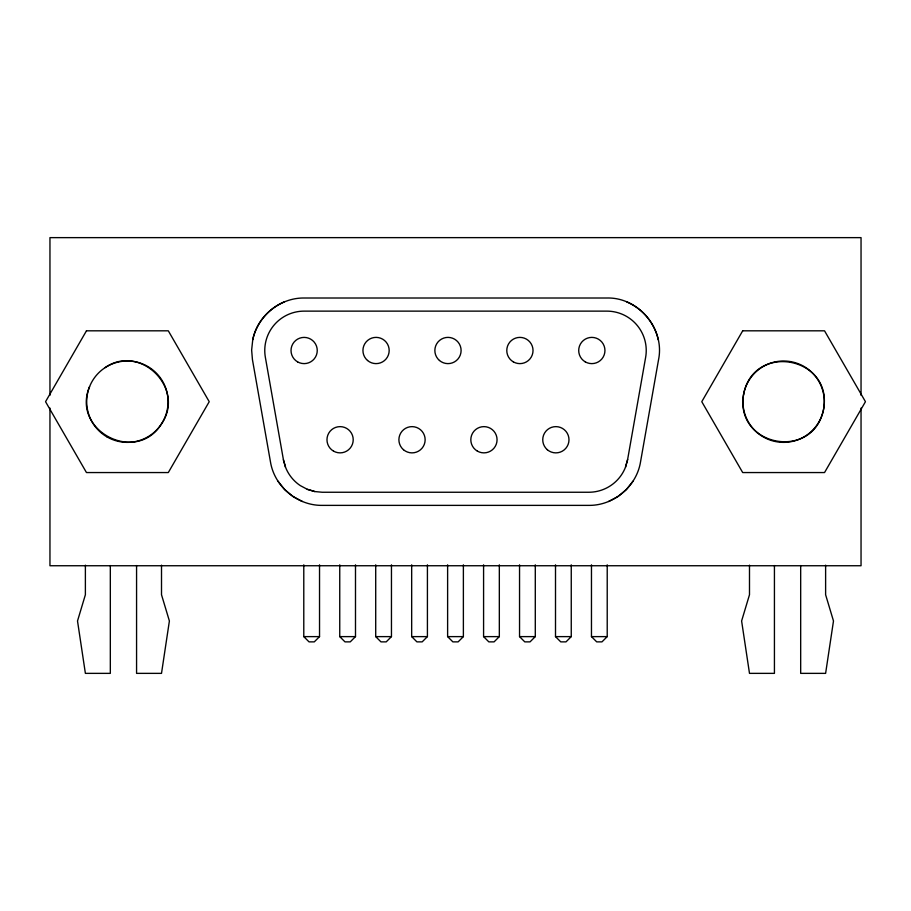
<?xml version="1.0" encoding="UTF-8"?>
<svg xmlns="http://www.w3.org/2000/svg" width="911" height="911" viewBox="0 0 911 911"><rect width="100%" height="100%" fill="white"/><g stroke="black" fill="none" stroke-linecap="round" stroke-linejoin="round"><path stroke-width="1.37" d="M252.746 339.78L251.641 350.029L252.438 359.617L270.487 461.991C274.484 486.52 297.339 505.696 322.187 505.377L588.813 505.377C613.661 505.696 636.516 486.52 640.513 461.991L658.562 359.617C664.928 328.7 638.429 297.1 606.863 298.011L304.137 298.011C279.893 297.692 257.335 316.015 252.746 339.78C256.378 322.995 268.369 308.556 284.221 301.928M627.588 459.713L645.637 357.34A39.378 39.378 0 0 0 606.863 311.129L304.137 311.129A39.378 39.378 0 0 0 265.363 357.34L283.469 460.032L285.496 467.161A39.378 39.378 0 0 0 300.266 485.586L307.36 489.355L314.819 491.553L322.187 492.247L588.813 492.247A39.378 39.378 0 0 0 625.504 467.161L627.588 459.713L625.504 467.161M89.563 386.708C70.921 430.618 136.229 464.701 161.441 423.957C185.992 388.826 140.248 343.083 105.118 367.634M633.02 481.19L626.358 489.571L618.034 496.495L608.582 501.505M319.533 564.831L319.533 636.618L314.284 641.868L309.034 641.868L303.784 636.618L303.784 564.831M355.495 564.831L355.495 636.618L350.245 641.868L344.996 641.868L339.746 636.618L339.746 564.831M391.457 564.831L391.457 636.618L386.207 641.868L380.957 641.868L375.708 636.618L375.708 564.831M427.418 564.831L427.418 636.618L422.169 641.868L416.919 641.868L411.67 636.618L411.67 564.831M463.38 564.831L463.38 636.618L458.131 641.868L452.869 641.868L447.62 636.618L447.62 564.831M499.33 564.831L499.33 636.618L494.081 641.868L488.831 641.868L483.582 636.618L483.582 564.831M535.292 564.831L535.292 636.618L530.043 641.868L524.793 641.868L519.543 636.618L519.543 564.831M571.254 564.831L571.254 636.618L566.004 641.868L560.755 641.868L555.505 636.618L555.505 564.831M607.216 564.831L607.216 636.618L601.966 641.868L596.716 641.868L591.467 636.618L591.467 564.831M303.784 636.618L319.533 636.618M339.746 636.618L355.495 636.618M375.708 636.618L391.457 636.618M411.67 636.618L427.418 636.618M447.62 636.618L463.38 636.618M483.582 636.618L499.33 636.618M519.543 636.618L535.292 636.618M555.505 636.618L571.254 636.618M591.467 636.618L607.216 636.618M307.246 489.287L314.819 491.553M626.779 301.928C642.631 308.556 654.622 322.995 658.254 339.78M302.418 501.505L292.966 496.495L284.642 489.571L277.98 481.19M283.412 459.713L285.496 467.161M861.043 395.294L861.043 237.634L49.957 237.634L49.957 395.294M861.043 408.082L861.043 565.742L49.957 565.742L49.957 408.082M825.617 565.162L825.617 594.735L833.485 620.983L825.617 673.366L800.678 673.366L800.678 565.537M774.43 565.537L774.43 673.366L749.491 673.366L741.611 620.983L749.491 594.735L749.491 565.162M161.509 565.162L161.509 594.735L169.389 620.983L161.509 673.366L136.57 673.366L136.57 565.537M110.322 565.537L110.322 673.366L85.383 673.366L77.515 620.983L85.383 594.735L85.383 565.162M743.604 394.281C734.346 446.663 813.5 461.478 823.624 409.096C832.882 356.725 753.727 341.898 743.604 394.281M86.465 330.818L45.55 401.694L86.465 472.558L168.307 472.558L209.223 401.694L168.307 330.818L86.465 330.818M742.693 330.818L701.777 401.694L742.693 472.558L824.535 472.558L865.45 401.694L824.535 330.818L742.693 330.818M107.042 436.927A40.688 40.688 0 0 0 168.068 401.694A40.688 40.688 0 0 0 107.042 366.45A40.688 40.688 0 0 0 107.042 436.927M757.2 432.634A40.688 40.688 0 0 0 823.624 409.096A40.688 40.688 0 0 0 770.023 363.341A40.688 40.688 0 0 0 757.2 432.634M547.34 449.738A13.13 13.13 0 0 0 568.771 442.142A13.13 13.13 0 0 0 551.474 427.384A13.13 13.13 0 0 0 547.34 449.738M477.375 451.116A13.13 13.13 0 0 0 497.064 439.751A13.13 13.13 0 0 0 477.375 428.386A13.13 13.13 0 0 0 477.375 451.116M403.493 449.738A13.13 13.13 0 0 0 424.925 442.142A13.13 13.13 0 0 0 407.638 427.384A13.13 13.13 0 0 0 403.493 449.738M333.528 451.116A13.13 13.13 0 0 0 353.217 439.751A13.13 13.13 0 0 0 333.528 428.386A13.13 13.13 0 0 0 333.528 451.116M585.261 361.872A13.13 13.13 0 0 0 604.95 350.507A13.13 13.13 0 0 0 585.261 339.143A13.13 13.13 0 0 0 585.261 361.872M513.337 361.872A13.13 13.13 0 0 0 533.026 350.507A13.13 13.13 0 0 0 513.337 339.143A13.13 13.13 0 0 0 513.337 361.872M439.455 360.483A13.13 13.13 0 0 0 460.886 352.887A13.13 13.13 0 0 0 443.6 338.129A13.13 13.13 0 0 0 439.455 360.483M367.532 360.483A13.13 13.13 0 0 0 388.963 352.887A13.13 13.13 0 0 0 371.677 338.129A13.13 13.13 0 0 0 367.532 360.483M297.578 361.872A13.13 13.13 0 0 0 317.256 350.507A13.13 13.13 0 0 0 297.578 339.143A13.13 13.13 0 0 0 297.578 361.872"/></g></svg>
